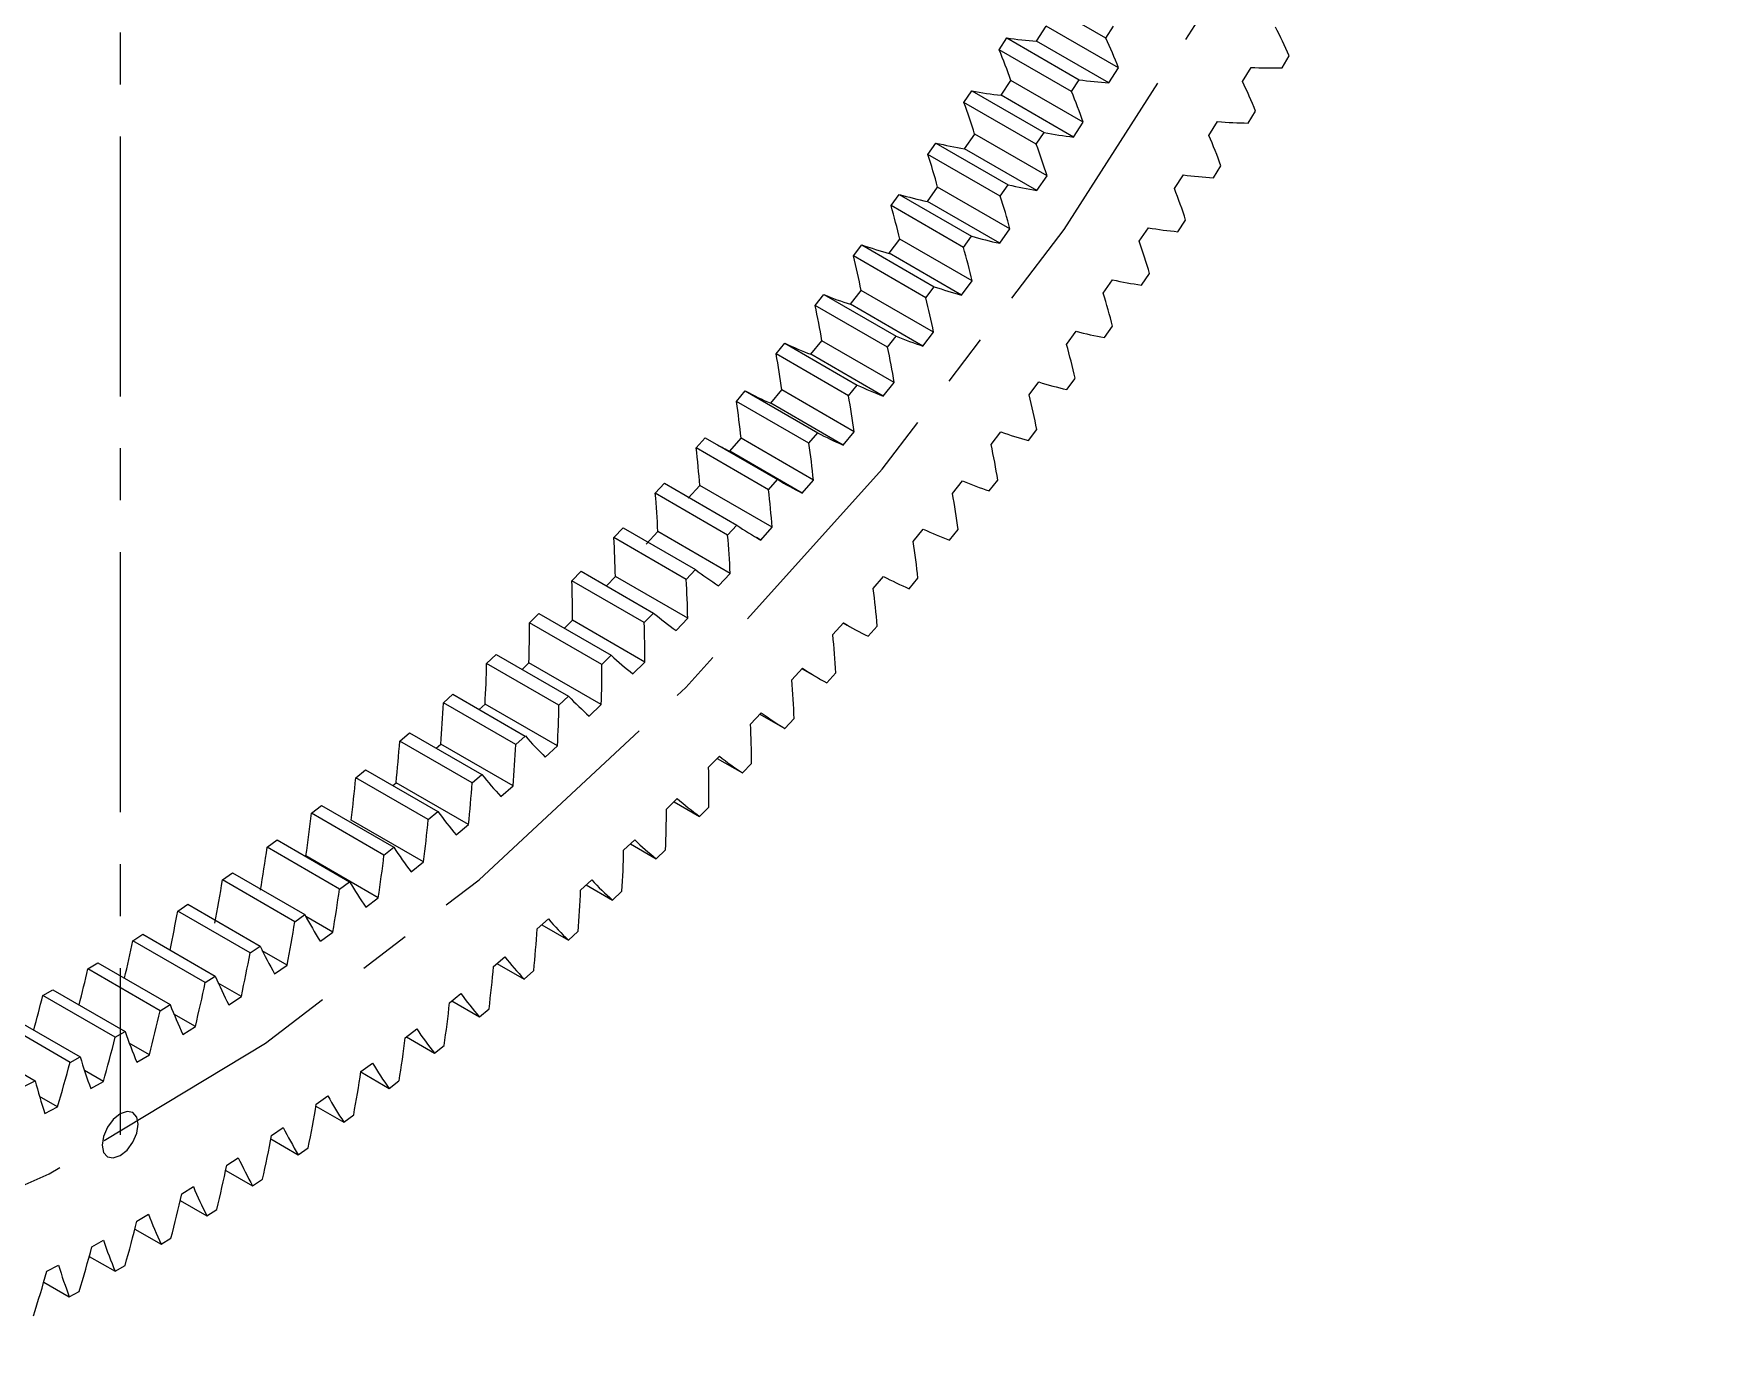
# Paper-space layout '_Isometric' of a CAD drawing. Header units: millimetres. Extents: x -83 to 87, y -124 to 107.
# Drawn here: x -0.7 to 80.9, y -102 to -37.7 of the extents above; entities that cross this region are included whole.
import ezdxf

# ---------------------------------------------------------------- set-up
doc = ezdxf.new("R2010")
doc.units = ezdxf.units.MM
doc.linetypes.add('CENTERX2', pattern=[20.32, 12.7, -2.54, 2.54, -2.54])

psp = doc.layouts.new('_Isometric')

# ---------------------------------------------------------------- linework, layer by layer
at = {"color": 7, "linetype": 'CENTERX2'}
psp.add_line((3.536, -2.041), (3.536, -91.452), dxfattribs=at)
at = {"color": 7, "linetype": 'Continuous', "lineweight": 25}
for p, q in [((51.693, -37.878), (48.157, -35.837)), ((48.308, -38.025), (48.776, -37.293)), ((52.312, -39.334), (48.776, -37.293)), ((51.693, -37.878), (52.059, -37.295)), ((46.479, -38.449), (46.855, -37.873)), ((46.855, -37.873), (50.39, -39.914)), ((51.843, -40.066), (48.308, -38.025)), ((50.015, -40.49), (46.479, -38.449)), ((60.3, -39.333), (60.653, -38.744)), ((46.57, -40.675), (47.051, -39.952)), ((50.586, -41.993), (47.051, -39.952)), ((50.015, -40.49), (50.39, -39.914)), ((51.843, -40.066), (52.312, -39.334)), ((58.371, -40), (58.789, -39.316)), ((44.759, -41.026), (45.144, -40.457)), ((45.144, -40.457), (48.679, -42.498)), ((50.106, -42.716), (46.57, -40.675)), ((48.294, -43.067), (44.759, -41.026)), ((58.643, -42.031), (59.005, -41.449)), ((50.106, -42.716), (50.586, -41.993)), ((56.726, -42.632), (57.154, -41.955)), ((42.998, -43.566), (43.392, -43.006)), ((43.392, -43.006), (46.927, -45.047)), ((44.791, -43.288), (45.283, -42.576)), ((48.818, -44.617), (45.283, -42.576)), ((48.294, -43.067), (48.679, -42.498)), ((46.534, -45.607), (42.998, -43.566)), ((48.326, -45.329), (44.791, -43.288)), ((48.326, -45.329), (48.818, -44.617)), ((55.042, -45.234), (55.48, -44.565)), ((56.946, -44.7), (57.317, -44.124)), ((41.198, -46.066), (41.601, -45.515)), ((41.601, -45.515), (45.136, -47.556)), ((42.971, -45.863), (43.473, -45.161)), ((47.009, -47.202), (43.473, -45.161)), ((46.534, -45.607), (46.927, -45.047)), ((44.734, -48.107), (41.198, -46.066)), ((46.506, -47.904), (42.971, -45.863)), ((46.506, -47.904), (47.009, -47.202)), ((53.32, -47.805), (53.768, -47.145)), ((55.211, -47.338), (55.59, -46.769)), ((39.362, -48.525), (39.772, -47.983)), ((39.772, -47.983), (43.308, -50.024)), ((41.112, -48.395), (41.625, -47.705)), ((45.16, -49.746), (41.625, -47.705)), ((44.734, -48.107), (45.136, -47.556)), ((42.897, -50.566), (39.362, -48.525)), ((44.647, -50.436), (41.112, -48.395)), ((44.647, -50.436), (45.16, -49.746)), ((51.562, -50.343), (52.019, -49.691)), ((53.438, -49.943), (53.825, -49.382)), ((37.489, -50.94), (37.907, -50.408)), ((37.907, -50.408), (41.443, -52.449)), ((39.216, -50.884), (39.739, -50.207)), ((43.274, -52.248), (39.739, -50.207)), ((42.897, -50.566), (43.308, -50.024)), ((41.025, -52.981), (37.489, -50.94)), ((42.751, -52.925), (39.216, -50.884)), ((42.751, -52.925), (43.274, -52.248)), ((49.77, -52.845), (50.235, -52.203)), ((51.629, -52.514), (52.024, -51.96)), ((35.583, -53.309), (36.009, -52.788)), ((36.009, -52.788), (39.544, -54.829)), ((37.284, -53.327), (37.817, -52.662)), ((41.352, -54.703), (37.817, -52.662)), ((41.025, -52.981), (41.443, -52.449)), ((39.119, -55.35), (35.583, -53.309)), ((40.82, -55.368), (37.284, -53.327)), ((47.943, -55.311), (48.418, -54.678)), ((49.784, -55.047), (50.187, -54.502)), ((33.645, -55.63), (34.077, -55.119)), ((34.077, -55.119), (37.613, -57.16)), ((35.319, -55.722), (35.861, -55.071)), ((39.396, -57.112), (35.861, -55.071)), ((39.119, -55.35), (39.544, -54.829)), ((40.82, -55.368), (41.352, -54.703)), ((37.18, -57.671), (33.645, -55.63)), ((38.854, -57.763), (35.319, -55.722)), ((38.854, -57.763), (39.396, -57.112)), ((46.085, -57.738), (46.567, -57.116)), ((47.907, -57.542), (48.316, -57.005)), ((31.676, -57.9), (32.115, -57.401)), ((35.211, -59.941), (31.676, -57.9)), ((32.115, -57.401), (35.65, -59.442)), ((33.322, -58.067), (33.872, -57.429)), ((37.408, -59.47), (33.872, -57.429)), ((37.18, -57.671), (37.613, -57.16)), ((36.857, -60.108), (33.322, -58.067)), ((35.211, -59.941), (35.65, -59.442)), ((36.857, -60.108), (37.408, -59.47)), ((44.195, -60.124), (44.686, -59.513)), ((45.996, -59.997), (46.413, -59.469)), ((29.678, -60.118), (30.124, -59.631)), ((33.214, -62.159), (29.678, -60.118)), ((30.124, -59.631), (33.659, -61.672)), ((31.294, -60.359), (31.853, -59.736)), ((35.388, -61.777), (31.853, -59.736)), ((27.654, -62.282), (28.105, -61.807)), ((28.105, -61.807), (31.641, -63.848)), ((29.239, -62.596), (29.805, -61.988)), ((33.34, -64.029), (29.805, -61.988)), ((33.214, -62.159), (33.659, -61.672)), ((34.83, -62.4), (35.388, -61.777)), ((42.276, -62.468), (42.774, -61.868)), ((44.055, -62.41), (44.478, -61.891)), ((31.19, -64.323), (27.654, -62.282)), ((34.83, -62.4), (34.62, -62.278)), ((25.605, -64.39), (26.061, -63.927)), ((29.14, -66.431), (25.605, -64.39)), ((26.061, -63.927), (29.597, -65.968)), ((27.292, -64.638), (27.73, -64.185)), ((31.266, -66.226), (27.73, -64.185)), ((31.19, -64.323), (31.641, -63.848)), ((32.774, -64.637), (33.34, -64.029)), ((40.329, -64.769), (40.834, -64.18)), ((42.085, -64.778), (42.514, -64.269)), ((23.532, -66.439), (23.994, -65.99)), ((23.994, -65.99), (27.529, -68.031)), ((29.14, -66.431), (29.597, -65.968)), ((27.068, -68.48), (23.532, -66.439)), ((25.242, -66.71), (25.63, -66.323)), ((29.166, -68.365), (25.63, -66.323)), ((30.692, -66.818), (31.266, -66.226)), ((38.355, -67.023), (38.867, -66.446)), ((38.866, -66.447), (39.056, -66.557)), ((40.086, -67.102), (40.521, -66.602)), ((21.439, -68.428), (21.905, -67.992)), ((24.974, -70.469), (21.439, -68.428)), ((21.905, -67.992), (25.44, -70.033)), ((23.171, -68.723), (23.507, -68.402)), ((27.042, -70.443), (23.507, -68.402)), ((27.068, -68.48), (27.529, -68.031)), ((28.586, -68.94), (29.166, -68.365)), ((36.356, -69.231), (36.874, -68.666)), ((36.854, -68.688), (37.678, -69.163)), ((38.061, -69.377), (38.502, -68.889)), ((19.326, -70.356), (19.796, -69.934)), ((19.796, -69.934), (23.331, -71.975)), ((24.974, -70.469), (25.44, -70.033)), ((22.861, -72.397), (19.326, -70.356)), ((21.082, -70.676), (21.363, -70.419)), ((24.898, -72.46), (21.363, -70.419)), ((26.457, -71.002), (27.042, -70.443)), ((34.332, -71.389), (34.857, -70.837)), ((34.795, -70.902), (36.011, -71.604)), ((17.195, -72.22), (17.669, -71.812)), ((17.669, -71.812), (21.205, -73.853)), ((36.011, -71.604), (36.457, -71.126)), ((20.731, -74.261), (17.195, -72.22)), ((18.978, -72.567), (19.199, -72.372)), ((22.734, -74.413), (19.199, -72.372)), ((22.861, -72.397), (23.331, -71.975)), ((24.307, -73.002), (24.898, -72.46)), ((32.287, -73.497), (32.817, -72.958)), ((32.707, -73.07), (33.937, -73.78)), ((33.937, -73.78), (34.388, -73.313)), ((15.049, -74.018), (15.526, -73.625)), ((18.585, -76.059), (15.049, -74.018)), ((15.526, -73.625), (19.062, -75.666)), ((16.859, -74.394), (17.018, -74.26)), ((20.553, -76.301), (17.018, -74.26)), ((20.731, -74.261), (21.205, -73.853)), ((22.138, -74.937), (22.734, -74.413)), ((30.22, -75.554), (30.755, -75.028)), ((12.89, -75.75), (13.37, -75.372)), ((16.425, -77.791), (12.89, -75.75)), ((13.37, -75.372), (16.905, -77.413)), ((18.585, -76.059), (19.062, -75.666)), ((30.596, -75.186), (31.841, -75.905)), ((31.841, -75.905), (32.297, -75.449)), ((18.357, -78.122), (14.821, -76.081)), ((19.953, -76.807), (20.553, -76.301)), ((10.718, -77.413), (11.201, -77.05)), ((14.254, -79.454), (10.718, -77.413)), ((11.201, -77.05), (14.736, -79.091)), ((16.425, -77.791), (16.905, -77.413)), ((28.135, -77.556), (28.674, -77.045)), ((28.462, -77.246), (29.725, -77.975)), ((29.725, -77.975), (30.185, -77.531)), ((16.147, -79.873), (12.612, -77.832)), ((17.753, -78.609), (18.357, -78.122)), ((8.537, -79.007), (9.022, -78.659)), ((12.073, -81.048), (8.537, -79.007)), ((9.022, -78.659), (12.557, -80.7)), ((14.254, -79.454), (14.736, -79.091)), ((26.031, -79.504), (26.575, -79.007)), ((15.54, -80.341), (16.147, -79.873)), ((26.309, -79.251), (27.589, -79.99)), ((27.589, -79.99), (28.053, -79.558)), ((6.349, -80.528), (6.835, -80.197)), ((9.884, -82.569), (6.349, -80.528)), ((6.835, -80.197), (10.37, -82.238)), ((12.073, -81.048), (12.557, -80.7)), ((13.926, -81.555), (12.608, -80.794)), ((13.316, -82.003), (13.926, -81.555)), ((23.911, -81.395), (24.459, -80.913)), ((24.136, -81.198), (25.436, -81.949)), ((25.436, -81.949), (25.904, -81.529)), ((4.154, -81.978), (4.641, -81.663)), ((7.69, -84.019), (4.154, -81.978)), ((4.641, -81.663), (8.177, -83.704)), ((9.884, -82.569), (10.37, -82.238)), ((1.956, -83.353), (2.444, -83.054)), ((2.444, -83.054), (5.979, -85.095)), ((11.695, -83.165), (10.481, -82.464)), ((11.083, -83.593), (11.695, -83.165)), ((21.776, -83.229), (22.328, -82.762)), ((21.946, -83.086), (23.267, -83.849)), ((5.491, -85.394), (1.956, -83.353)), ((7.69, -84.019), (8.177, -83.704)), ((9.457, -84.701), (8.332, -84.051)), ((23.267, -83.849), (23.738, -83.442)), ((-0.244, -84.652), (0.244, -84.371)), ((3.292, -86.693), (-0.244, -84.652)), ((0.244, -84.371), (3.78, -86.412)), ((8.843, -85.109), (9.457, -84.701)), ((19.627, -85.004), (20.183, -84.552)), ((-1.956, -85.611), (1.58, -87.652)), ((5.491, -85.394), (5.979, -85.095)), ((7.214, -86.163), (6.165, -85.557)), ((19.739, -84.913), (21.084, -85.69)), ((21.084, -85.69), (21.558, -85.296)), ((1.092, -87.917), (-2.444, -85.876)), ((3.292, -86.693), (3.78, -86.412)), ((6.599, -86.55), (7.214, -86.163)), ((17.468, -86.718), (18.026, -86.282)), ((-4.154, -86.774), (-0.619, -88.815)), ((4.968, -87.549), (3.984, -86.981)), ((17.518, -86.679), (18.888, -87.47)), ((18.888, -87.47), (19.364, -87.089)), ((1.092, -87.917), (1.58, -87.652)), ((4.351, -87.915), (4.968, -87.549)), ((15.298, -88.371), (15.858, -87.951)), ((-1.106, -89.062), (-0.619, -88.815)), ((2.72, -88.857), (1.795, -88.323)), ((2.104, -89.202), (2.72, -88.857)), ((15.295, -88.388), (16.68, -89.188)), ((16.68, -89.188), (17.159, -88.821)), ((0.472, -90.087), (-0.402, -89.582)), ((13.119, -89.961), (13.682, -89.557)), ((-0.143, -90.41), (0.472, -90.087)), ((13.103, -90.057), (14.464, -90.842)), ((14.464, -90.842), (14.945, -90.489)), ((10.933, -91.487), (11.498, -91.1)), ((10.901, -91.66), (12.239, -92.432)), ((12.239, -92.432), (12.721, -92.093)), ((8.742, -92.948), (9.308, -92.578)), ((8.691, -93.196), (10.008, -93.957)), ((10.008, -93.957), (10.492, -93.632)), ((6.474, -94.665), (7.772, -95.414)), ((6.548, -94.343), (7.114, -93.99)), ((4.351, -95.671), (4.918, -95.335)), ((7.772, -95.414), (8.257, -95.104)), ((4.253, -96.065), (5.533, -96.804)), ((2.153, -96.931), (2.72, -96.612)), ((5.533, -96.804), (6.018, -96.508)), ((-0.043, -98.122), (0.523, -97.821)), ((2.029, -97.395), (3.293, -98.124)), ((3.293, -98.124), (3.778, -97.844)), ((-0.196, -98.654), (1.053, -99.375)), ((1.053, -99.375), (1.538, -99.11))]:
    psp.add_line(p, q, dxfattribs=at)
at = {"color": 7, "linetype": 'CENTERX2', "flags": 128}
psp.add_lwpolyline([(77.58, 66.846), (73.808, 76.067), (68.727, 83.834), (62.431, 90.001), (55.039, 94.453), (46.687, 97.108), (37.531, 97.916), (27.741, 96.862), (17.501, 93.966), (7.001, 89.281), (-3.564, 82.895), (-13.996, 74.927), (-24.103, 65.525), (-33.694, 54.864), (-42.591, 43.144), (-50.63, 30.581), (-57.659, 17.411), (-63.549, 3.879), (-68.188, -9.764), (-71.492, -23.263), (-73.398, -36.366), (-73.871, -48.83), (-72.902, -60.423), (-70.509, -70.928), (-66.737, -80.149), (-61.656, -87.916), (-55.36, -94.083), (-47.968, -98.536), (-39.616, -101.19), (-30.46, -101.998), (-20.67, -100.944), (-10.43, -98.048), (0.07, -93.363), (10.635, -86.977), (21.068, -79.009), (31.174, -69.607), (40.765, -58.946), (49.662, -47.226), (57.701, -34.663), (64.73, -21.493), (70.62, -7.961), (75.259, 5.682), (78.563, 19.18), (80.469, 32.284), (80.942, 44.748), (79.973, 56.341), (77.58, 66.846)], dxfattribs=at)
at = {"color": 7, "linetype": 'Continuous', "lineweight": 25, "flags": 128}
psp.add_lwpolyline([(4.419, -90.942), (4.352, -90.59), (4.161, -90.37), (3.874, -90.314), (3.536, -90.432), (3.197, -90.705), (2.911, -91.091), (2.719, -91.533), (2.652, -91.962), (2.719, -92.314), (2.911, -92.535), (3.197, -92.59), (3.536, -92.473), (3.874, -92.2), (4.161, -91.813), (4.352, -91.371), (4.419, -90.942)], dxfattribs=at)
at = {"color": 7, "linetype": 'Continuous', "lineweight": 25}
for centre, radius, start, end in [((40.333, -47.666), 22.192, 23.7042, 27.72943), ((49.745, -17.312), 20.763, 261.99817, 266.03045), ((27.777, -48.914), 26.339, 21.33046, 24.77135), ((20.882, -49.045), 27.704, 19.16045, 22.48737), ((53.281, -19.353), 20.763, 261.99817, 266.03045), ((37.455, -50.017), 23.191, 21.68309, 25.59185), ((59.765, -19.144), 20.195, 267.2303, 271.51671), ((48.872, -20.799), 20.009, 259.2603, 263.39331), ((24.417, -51.086), 27.704, 19.16045, 22.48737), ((17.403, -51.133), 29.163, 17.06381, 20.27881), ((58.881, -22.607), 19.425, 264.89745, 269.2965), ((47.922, -24.191), 19.352, 256.46243, 260.68842), ((20.939, -53.174), 29.163, 17.06381, 20.27881), ((52.408, -22.84), 20.009, 259.2603, 263.39331), ((34.481, -52.311), 24.259, 19.72243, 23.51558), ((13.811, -53.13), 30.714, 15.03861, 18.14442), ((57.921, -26), 18.725, 262.50827, 267.01628), ((46.903, -27.486), 18.793, 253.6111, 257.92059), ((17.347, -55.171), 30.714, 15.03861, 18.14442), ((51.457, -26.232), 19.352, 256.46243, 260.68842), ((31.413, -54.542), 25.396, 17.8212, 21.50034), ((10.11, -55.029), 32.354, 13.08257, 16.0825), ((56.889, -29.321), 18.095, 260.06568, 264.67767), ((45.826, -30.683), 18.329, 250.71398, 255.09576), ((13.646, -57.07), 32.354, 13.08257, 16.0825), ((50.439, -29.527), 18.793, 253.6111, 257.92059), ((28.254, -56.704), 26.599, 15.9781, 19.54542), ((6.307, -56.822), 34.08, 11.19319, 14.09093), ((55.793, -32.566), 17.536, 257.57338, 262.28294), ((44.7, -33.78), 17.962, 247.77974, 252.22107), ((9.842, -58.863), 34.08, 11.19319, 14.09093), ((49.362, -32.724), 18.329, 250.71398, 255.09576), ((25.007, -58.792), 27.867, 14.19156, 17.64979), ((2.407, -58.504), 35.889, 9.36776, 12.16732), ((54.637, -35.735), 17.046, 255.03579, 259.8351), ((43.536, -36.779), 17.69, 244.81794, 249.30468), ((5.942, -60.545), 35.889, 9.36776, 12.16732), ((48.236, -35.821), 17.962, 247.77974, 252.22107), ((21.676, -60.801), 29.199, 12.45985, 15.81211), ((-1.582, -60.069), 37.774, 7.60347, 10.30906), ((53.429, -38.825), 16.626, 252.45811, 257.33793), ((42.343, -39.679), 17.513, 241.83879, 246.35573), ((1.954, -62.11), 37.774, 7.60347, 10.30906), ((47.071, -38.82), 17.69, 244.81794, 249.30468), ((18.265, -62.728), 30.591, 10.7811, 14.03082), ((-5.65, -61.512), 39.732, 5.89744, 8.51339), ((52.175, -41.837), 16.275, 249.84621, 254.79595), ((-9.789, -62.828), 41.757, 4.24677, 6.77747), ((41.138, -42.469), 17.447, 241.15361, 243.38312), ((-2.114, -63.553), 39.732, 5.89744, 8.51339), ((45.878, -41.72), 17.513, 241.83879, 246.35573), ((14.778, -64.566), 32.043, 9.15332, 12.30416), ((44.666, -44.524), 17.43, 238.85294, 243.38414), ((50.882, -44.768), 15.993, 247.20659, 252.21442), ((-13.989, -64.014), 43.841, 2.64858, 5.09841), ((-6.254, -64.869), 41.757, 4.24677, 6.77747), ((11.222, -66.313), 33.549, 7.57448, 10.63025), ((43.445, -47.234), 17.442, 235.87123, 240.40036), ((49.556, -47.62), 15.779, 244.54631, 249.59931), ((-18.24, -65.068), 45.979, 1.10002, 3.47331), ((-10.454, -66.055), 43.841, 2.64858, 5.09841), ((7.601, -67.965), 35.108, 6.04249, 9.00711), ((-22.53, -65.986), 48.162, 359.59829, 1.89931), ((-14.705, -67.109), 45.979, 1.10002, 3.47331), ((42.225, -49.851), 17.549, 232.90437, 237.41519), ((48.204, -50.392), 15.633, 241.87281, 246.9572), ((3.922, -69.518), 36.715, 4.55525, 7.4327), ((41.015, -52.379), 17.75, 229.96272, 234.43942), ((-26.849, -66.767), 50.382, 358.14068, 0.37357), ((-18.995, -68.027), 48.162, 359.59829, 1.89931), ((46.833, -53.086), 15.555, 239.19379, 244.29517), ((0.191, -70.971), 38.367, 3.11067, 5.90492), ((-31.183, -67.412), 52.632, 356.72456, 358.89336), ((-23.313, -68.808), 50.382, 358.14068, 0.37357), ((39.824, -54.821), 18.046, 227.056, 231.48362), ((-3.584, -72.319), 40.059, 1.7067, 4.4217), ((45.45, -55.7), 15.545, 236.5171, 241.62071), ((38.66, -57.181), 18.437, 224.19314, 228.55786), ((-35.522, -67.919), 54.902, 355.34738, 357.45598), ((-27.648, -69.453), 52.632, 356.72456, 358.89336), ((44.061, -58.238), 15.603, 233.85052, 238.94158), ((-7.397, -73.562), 41.786, 0.34129, 2.98094), ((-39.851, -68.289), 57.182, 354.00669, 356.05886), ((-31.986, -69.96), 54.902, 355.34738, 357.45598), ((37.531, -59.464), 18.924, 221.38204, 225.67149), ((42.672, -60.701), 15.728, 231.20162, 236.26558), ((-44.16, -68.525), 59.463, 352.70015, 354.69948), ((-36.316, -70.33), 57.182, 354.00669, 356.05886), ((36.445, -61.674), 19.508, 218.62955, 222.83294), ((-11.241, -74.698), 43.544, 359.01246, 1.58058), ((41.289, -63.089), 15.921, 228.57763, 233.60051), ((-48.434, -68.628), 61.736, 351.42551, 353.37546), ((35.408, -63.816), 20.19, 215.94132, 220.04961), ((-15.106, -75.726), 45.327, 357.71828, 0.2186), ((-40.624, -70.566), 59.463, 352.70015, 354.69948), ((-52.661, -68.601), 63.989, 350.18059, 352.0845), ((34.426, -65.894), 20.968, 213.32185, 217.32775), ((-18.986, -76.646), 47.129, 356.45686, 358.89301), ((39.919, -65.407), 16.183, 225.9853, 230.95389), ((-44.898, -70.669), 61.736, 351.42551, 353.37546), ((-56.828, -68.448), 66.213, 348.96334, 350.82437), ((33.506, -67.914), 21.845, 210.77452, 214.67246), ((38.567, -67.654), 16.513, 223.43079, 228.33291), ((-49.126, -70.642), 63.989, 350.18059, 352.0845), ((-22.872, -77.456), 48.946, 355.22639, 357.60189), ((-60.809, -68.195), 68.281, 347.96666, 349.59375), ((32.65, -69.881), 22.821, 208.3016, 212.08767), ((-53.293, -70.489), 66.213, 348.96334, 350.82437), ((-26.756, -78.158), 50.77, 354.02511, 356.34337), ((37.239, -69.835), 16.912, 220.91957, 225.74424), ((-64.653, -67.842), 70.244, 346.86087, 348.39071), ((31.864, -71.799), 23.894, 205.90443, 209.57621), ((-57.388, -70.214), 68.397, 347.77178, 349.59298), ((-30.628, -78.751), 52.595, 352.85132, 355.11562), ((35.938, -71.952), 17.381, 218.4564, 223.19396), ((-68.539, -67.35), 72.289, 345.77446, 347.21077), ((-61.398, -69.822), 70.531, 346.60402, 348.38829), ((31.149, -73.675), 25.066, 203.58343, 207.13988), ((-72.323, -66.753), 74.268, 344.70463, 346.05373), ((34.671, -74.008), 17.919, 216.04527, 220.68747), ((-65.311, -69.319), 72.605, 345.45824, 347.20837), ((30.508, -75.513), 26.334, 201.33827, 204.77957), ((-34.482, -79.237), 54.416, 351.7034, 353.9169), ((29.943, -77.317), 27.699, 199.168, 202.49532), ((33.442, -76.005), 18.527, 213.68944, 218.22944), ((-69.116, -68.709), 74.608, 344.3327, 346.05136), ((-38.307, -79.618), 56.225, 350.57978, 352.74553), ((-72.801, -68), 76.53, 343.22575, 344.9155), ((29.452, -79.093), 29.157, 197.0711, 200.28649), ((32.253, -77.947), 19.206, 211.39138, 215.82379), ((29.037, -80.843), 30.708, 195.04565, 198.15185), ((-42.096, -79.896), 58.016, 349.47894, 351.59988), ((31.109, -79.836), 19.955, 209.15291, 213.47366), ((-45.84, -80.072), 59.783, 348.39944, 350.47838), ((30.012, -81.676), 20.775, 206.97517, 211.18148), ((-49.531, -80.149), 61.518, 347.33987, 349.37953), ((-53.16, -80.131), 63.215, 346.29891, 348.30189), ((28.966, -83.47), 21.665, 204.85871, 208.94899), ((-56.719, -80.021), 64.868, 345.27525, 347.24406), ((27.971, -85.221), 22.625, 202.80354, 206.77725), ((27.03, -86.931), 23.655, 200.80925, 204.66677), ((-60.202, -79.821), 66.47, 344.26766, 346.20471), ((-63.599, -79.537), 68.014, 343.27494, 345.18256), ((26.142, -88.605), 24.753, 198.875, 202.61753), ((25.31, -90.243), 25.919, 196.99964, 200.62905), ((-66.904, -79.172), 69.494, 342.29593, 344.17636)]:
    psp.add_arc(centre, radius, start, end, dxfattribs=at)

doc.saveas('drawing.dxf')
